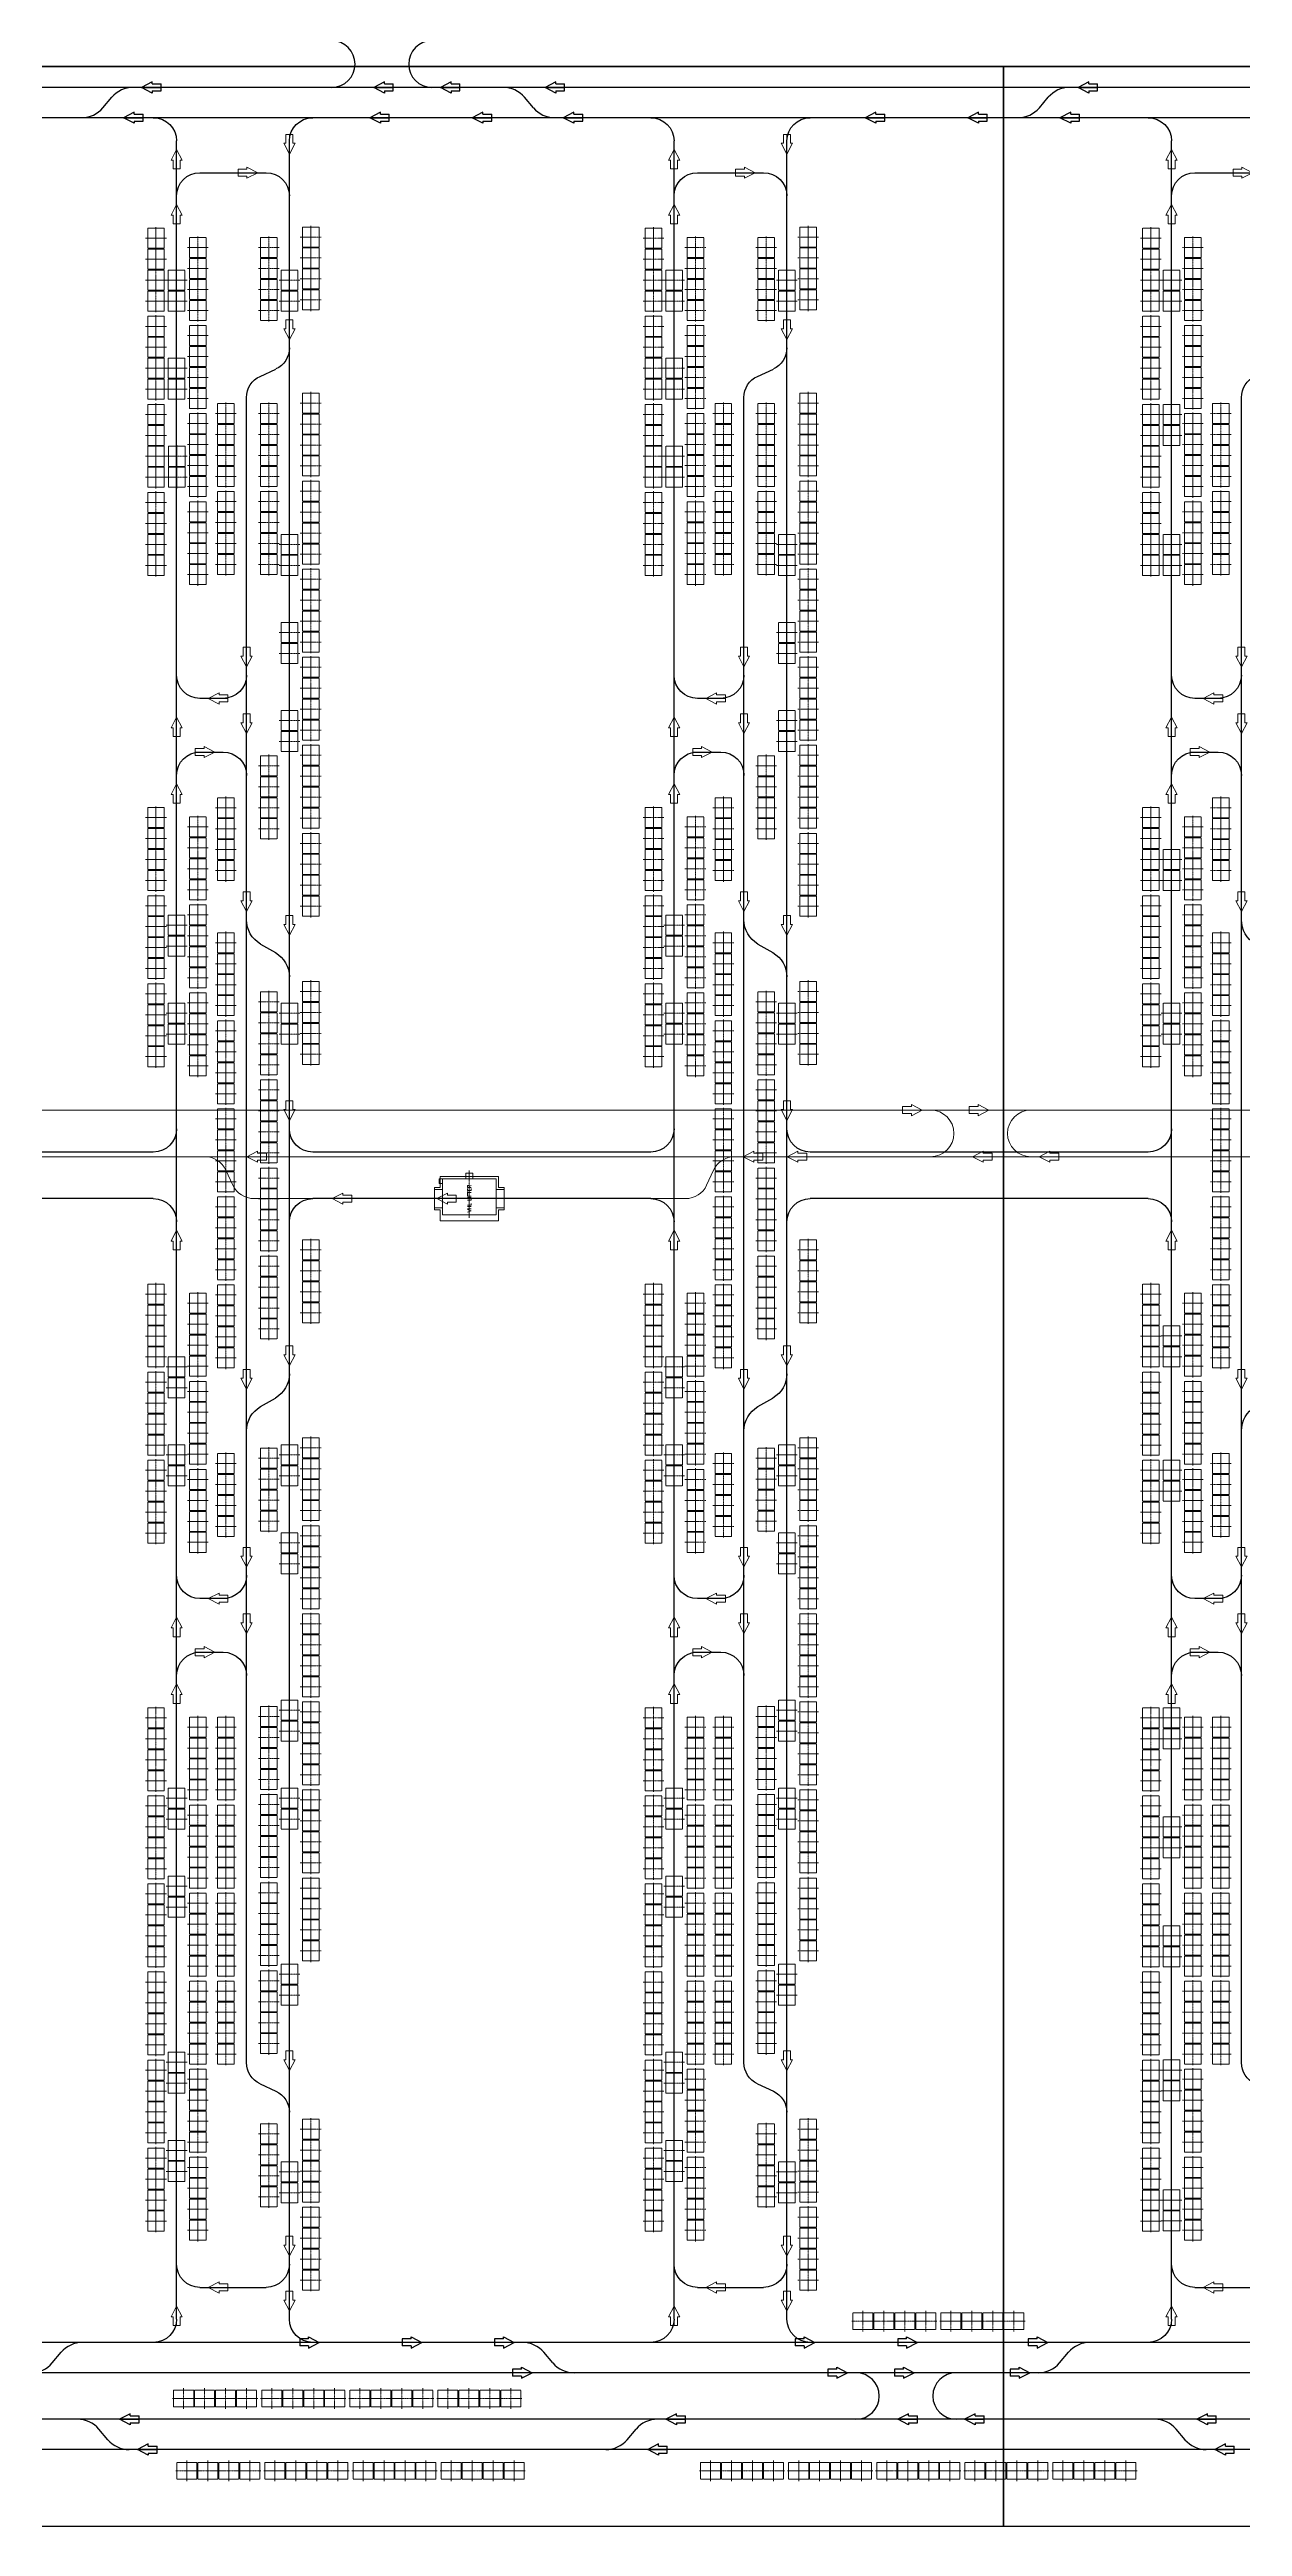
# Model space of a CAD drawing. Header units: millimetres. Extents: x -128 to 670218, y 27186 to 149492.
# Drawn here: x 168370 to 193963, y 27186 to 80349 of the extents above; entities that cross this region are included whole.
import ezdxf
from ezdxf.enums import TextEntityAlignment as Align

# ---------------------------------------------------------------- set-up
doc = ezdxf.new("R2010")
doc.units = ezdxf.units.MM
for name, pattern in [('ACAD_ISO08W100', [36, 24, -3, 6, -3]), ('AM_ISO08W050', [18, 12, -1.5, 3, -1.5]), ('XAT-M16_6F_EQ Layout_20211120$0$ACAD_ISO08W100', [36, 24, -3, 6, -3])]:
    doc.linetypes.add(name, pattern=pattern)
for name, color, linetype, lineweight in [('_CLINE', 4, 'XAT-M16_6F_EQ Layout_20211120$0$ACAD_ISO08W100', 9), ('CL', 4, 'Continuous', 9), ('CLINE', 4, 'ACAD_ISO08W100', 9), ('DIRECT', 40, 'Continuous', 9), ('LINE_EQ', 4, 'AM_ISO08W050', 20), ('LINE_STB', 151, 'Continuous', 30), ('Rail Block(Upper)', 191, 'Continuous', 18), ('Rail_H6022(Upper)', 6, 'Continuous', 18), ('TXT', 3, 'Continuous', 9), ('ZONE', 8, 'Continuous', 9)]:
    doc.layers.add(name, color=color, linetype=linetype, lineweight=lineweight)
doc.layers.add('Rail_H4822(Lower)', color=7, linetype='Continuous')
doc.styles.add('CF-FNT', font='romans.shx', dxfattribs={"width": 0.85, "bigfont": 'bigfont.shx'})

# ---------------------------------------------------------------- blocks, each defined once
blk = doc.blocks.new('*U3')
at = {"color": 0, "linetype": 'ByBlock'}
for p, q in [((-120, -230), (0, 0)), ((0, 0), (0, -420)), ((120, -230), (0, 0)), ((-75, -230), (-120, -230)), ((-75, -230), (-75, -420)), ((75, -420), (-75, -420)), ((75, -230), (75, -420)), ((75, -230), (120, -230))]:
    blk.add_line(p, q, dxfattribs=at)
blk = doc.blocks.new('A$Ca08771bd')
at = {"layer": 'Rail_H4822(Lower)'}
for p, q in [((500, 47250), (500, 500)), ((2920, 47250), (2920, 500)), ((1000, 46570), (2420, 46570)), ((2290, 42199), (2630, 42357)), ((2000, 41745), (2000, 6005)), ((1000, 32935), (1500, 32935)), ((1500, 31785), (1000, 31785)), ((2300, 27664), (2620, 27480)), ((2300, 17736), (2620, 17920)), ((1000, 13615), (1500, 13615)), ((1500, 12465), (1000, 12465)), ((2290, 5552), (2630, 5394)), ((1000, 1180), (2420, 1180))]:
    blk.add_line(p, q, dxfattribs=at)
for centre, radius, start, end in [((0, 47250), 500, 0, 90), ((3420, 47250), 500, 90, 180), ((1000, 46070), 500, 90, 180), ((2420, 46070), 500, 0, 90), ((2420, 42811), 500, 294.8882, 0), ((2500, 41745), 500, 114.8882, 180), ((1000, 33435), 500, 180, 270), ((1500, 33435), 500, 270, 0), ((1000, 31285), 500, 90, 180), ((1500, 31285), 500, 0, 90), ((2600, 28184), 600, 180, 240), ((2320, 26960), 600, 0, 60), ((0, 23700), 500, 270, 0), ((3420, 23700), 500, 180, 270), ((0, 21700), 500, 0, 90), ((3420, 21700), 500, 90, 180), ((2320, 18440), 600, 300, 0), ((2600, 17216), 600, 120, 180), ((1000, 14115), 500, 180, 270), ((1500, 14115), 500, 270, 0), ((1000, 11965), 500, 90, 180), ((1500, 11965), 500, 0, 90), ((2500, 6005), 500, 180, 245.1118), ((2420, 4940), 500, 0, 65.1118), ((1000, 1680), 500, 180, 270), ((2420, 1680), 500, 270, 0), ((0, 500), 500, 270, 0), ((3420, 500), 500, 180, 270)]:
    blk.add_arc(centre, radius, start, end, dxfattribs=at)
at = {"layer": 'DIRECT'}
for p, rotation in [((500, 46970), 180), ((1180, 46570), 90), ((500, 33615), 180), ((1320, 32935), 270), ((500, 32185), 180), ((1180, 31785), 90), ((500, 23880), 180), ((500, 14295), 180), ((1320, 13615), 270), ((500, 12865), 180), ((1180, 12465), 90), ((500, 1860), 180), ((500, 680), 180), ((2240, 1180), 270)]:
    blk.add_blockref('*U3', p, dxfattribs=dict(at, rotation=rotation))
for p in [(2920, 47070), (2920, 45890), (2920, 41911), (2000, 32535), (2000, 31105), (2920, 21520), (2000, 13215), (2000, 11785), (2920, 780)]:
    blk.add_blockref('*U3', p, dxfattribs=at)
at = {"layer": 'DIRECT', "lineweight": -2}
for p in [(2000, 27287), (2920, 26780), (2000, 17036), (2920, 17543), (2920, 4760)]:
    blk.add_blockref('*U3', p, dxfattribs=at)
blk = doc.blocks.new('*U549')
at = {"color": 0, "linetype": 'ByBlock'}
for p, q in [((-120, -230), (0, 0)), ((0, 0), (0, -420)), ((120, -230), (0, 0)), ((-75, -230), (-120, -230)), ((-75, -230), (-75, -420)), ((75, -420), (-75, -420)), ((75, -230), (75, -420)), ((75, -230), (120, -230))]:
    blk.add_line(p, q, dxfattribs=at)
blk = doc.blocks.new('*U535')
at = {"color": 0, "linetype": 'ByBlock'}
for p, q in [((-120, -230), (0, 0)), ((0, 0), (0, -420)), ((120, -230), (0, 0)), ((-75, -230), (-120, -230)), ((-75, -230), (-75, -420)), ((75, -420), (-75, -420)), ((75, -230), (75, -420)), ((75, -230), (120, -230))]:
    blk.add_line(p, q, dxfattribs=at)
blk = doc.blocks.new('*U536')
at = {"color": 0, "linetype": 'ByBlock'}
for p, q in [((-120, -230), (0, 0)), ((0, 0), (0, -420)), ((120, -230), (0, 0)), ((-75, -230), (-120, -230)), ((-75, -230), (-75, -420)), ((75, -420), (-75, -420)), ((75, -230), (75, -420)), ((75, -230), (120, -230))]:
    blk.add_line(p, q, dxfattribs=at)
blk = doc.blocks.new('*U418')
at = {"color": 0, "linetype": 'ByBlock'}
for p, q in [((-120, -230), (0, 0)), ((0, 0), (0, -420)), ((120, -230), (0, 0)), ((-75, -230), (-120, -230)), ((-75, -230), (-75, -420)), ((75, -420), (-75, -420)), ((75, -230), (75, -420)), ((75, -230), (120, -230))]:
    blk.add_line(p, q, dxfattribs=at)
blk = doc.blocks.new('*U489')
at = {"color": 0, "linetype": 'ByBlock'}
for p, q in [((-120, -230), (0, 0)), ((0, 0), (0, -420)), ((120, -230), (0, 0)), ((-75, -230), (-120, -230)), ((-75, -230), (-75, -420)), ((75, -420), (-75, -420)), ((75, -230), (75, -420)), ((75, -230), (120, -230))]:
    blk.add_line(p, q, dxfattribs=at)
blk = doc.blocks.new('*U490')
at = {"color": 0, "linetype": 'ByBlock'}
for p, q in [((-120, -230), (0, 0)), ((0, 0), (0, -420)), ((120, -230), (0, 0)), ((-75, -230), (-120, -230)), ((-75, -230), (-75, -420)), ((75, -420), (-75, -420)), ((75, -230), (75, -420)), ((75, -230), (120, -230))]:
    blk.add_line(p, q, dxfattribs=at)
blk = doc.blocks.new('*U435')
at = {"color": 0, "linetype": 'ByBlock'}
for p, q in [((-120, -230), (0, 0)), ((0, 0), (0, -420)), ((120, -230), (0, 0)), ((-75, -230), (-120, -230)), ((-75, -230), (-75, -420)), ((75, -420), (-75, -420)), ((75, -230), (75, -420)), ((75, -230), (120, -230))]:
    blk.add_line(p, q, dxfattribs=at)
blk = doc.blocks.new('*U436')
at = {"color": 0, "linetype": 'ByBlock'}
for p, q in [((-120, -230), (0, 0)), ((0, 0), (0, -420)), ((120, -230), (0, 0)), ((-75, -230), (-120, -230)), ((-75, -230), (-75, -420)), ((75, -420), (-75, -420)), ((75, -230), (75, -420)), ((75, -230), (120, -230))]:
    blk.add_line(p, q, dxfattribs=at)
blk = doc.blocks.new('*U437')
at = {"color": 0, "linetype": 'ByBlock'}
for p, q in [((-120, -230), (0, 0)), ((0, 0), (0, -420)), ((120, -230), (0, 0)), ((-75, -230), (-120, -230)), ((-75, -230), (-75, -420)), ((75, -420), (-75, -420)), ((75, -230), (75, -420)), ((75, -230), (120, -230))]:
    blk.add_line(p, q, dxfattribs=at)
blk = doc.blocks.new('*U438')
at = {"color": 0, "linetype": 'ByBlock'}
for p, q in [((-120, -230), (0, 0)), ((0, 0), (0, -420)), ((120, -230), (0, 0)), ((-75, -230), (-120, -230)), ((-75, -230), (-75, -420)), ((75, -420), (-75, -420)), ((75, -230), (75, -420)), ((75, -230), (120, -230))]:
    blk.add_line(p, q, dxfattribs=at)
blk = doc.blocks.new('*U633')
at = {"color": 0, "linetype": 'ByBlock'}
for p, q in [((-120, -230), (0, 0)), ((0, 0), (0, -420)), ((120, -230), (0, 0)), ((-75, -230), (-120, -230)), ((-75, -230), (-75, -420)), ((75, -420), (-75, -420)), ((75, -230), (75, -420)), ((75, -230), (120, -230))]:
    blk.add_line(p, q, dxfattribs=at)
blk = doc.blocks.new('*U634')
at = {"color": 0, "linetype": 'ByBlock'}
for p, q in [((-120, -230), (0, 0)), ((0, 0), (0, -420)), ((120, -230), (0, 0)), ((-75, -230), (-120, -230)), ((-75, -230), (-75, -420)), ((75, -420), (-75, -420)), ((75, -230), (75, -420)), ((75, -230), (120, -230))]:
    blk.add_line(p, q, dxfattribs=at)
blk = doc.blocks.new('*U635')
at = {"color": 0, "linetype": 'ByBlock'}
for p, q in [((-120, -230), (0, 0)), ((0, 0), (0, -420)), ((120, -230), (0, 0)), ((-75, -230), (-120, -230)), ((-75, -230), (-75, -420)), ((75, -420), (-75, -420)), ((75, -230), (75, -420)), ((75, -230), (120, -230))]:
    blk.add_line(p, q, dxfattribs=at)
blk = doc.blocks.new('*U636')
at = {"color": 0, "linetype": 'ByBlock'}
for p, q in [((-120, -230), (0, 0)), ((0, 0), (0, -420)), ((120, -230), (0, 0)), ((-75, -230), (-120, -230)), ((-75, -230), (-75, -420)), ((75, -420), (-75, -420)), ((75, -230), (75, -420)), ((75, -230), (120, -230))]:
    blk.add_line(p, q, dxfattribs=at)
blk = doc.blocks.new('*U327')
at = {"color": 0, "linetype": 'ByBlock'}
for p, q in [((-120, -230), (0, 0)), ((0, 0), (0, -420)), ((120, -230), (0, 0)), ((-75, -230), (-120, -230)), ((-75, -230), (-75, -420)), ((75, -420), (-75, -420)), ((75, -230), (75, -420)), ((75, -230), (120, -230))]:
    blk.add_line(p, q, dxfattribs=at)
blk = doc.blocks.new('*U328')
at = {"color": 0, "linetype": 'ByBlock'}
for p, q in [((-120, -230), (0, 0)), ((0, 0), (0, -420)), ((120, -230), (0, 0)), ((-75, -230), (-120, -230)), ((-75, -230), (-75, -420)), ((75, -420), (-75, -420)), ((75, -230), (75, -420)), ((75, -230), (120, -230))]:
    blk.add_line(p, q, dxfattribs=at)
blk = doc.blocks.new('*U331')
at = {"color": 0, "linetype": 'ByBlock'}
for p, q in [((-120, -230), (0, 0)), ((0, 0), (0, -420)), ((120, -230), (0, 0)), ((-75, -230), (-120, -230)), ((-75, -230), (-75, -420)), ((75, -420), (-75, -420)), ((75, -230), (75, -420)), ((75, -230), (120, -230))]:
    blk.add_line(p, q, dxfattribs=at)
blk = doc.blocks.new('*U332')
at = {"color": 0, "linetype": 'ByBlock'}
for p, q in [((-120, -230), (0, 0)), ((0, 0), (0, -420)), ((120, -230), (0, 0)), ((-75, -230), (-120, -230)), ((-75, -230), (-75, -420)), ((75, -420), (-75, -420)), ((75, -230), (75, -420)), ((75, -230), (120, -230))]:
    blk.add_line(p, q, dxfattribs=at)
blk = doc.blocks.new('*U335')
at = {"color": 0, "linetype": 'ByBlock'}
for p, q in [((-120, -230), (0, 0)), ((0, 0), (0, -420)), ((120, -230), (0, 0)), ((-75, -230), (-120, -230)), ((-75, -230), (-75, -420)), ((75, -420), (-75, -420)), ((75, -230), (75, -420)), ((75, -230), (120, -230))]:
    blk.add_line(p, q, dxfattribs=at)
blk = doc.blocks.new('*U336')
at = {"color": 0, "linetype": 'ByBlock'}
for p, q in [((-120, -230), (0, 0)), ((0, 0), (0, -420)), ((120, -230), (0, 0)), ((-75, -230), (-120, -230)), ((-75, -230), (-75, -420)), ((75, -420), (-75, -420)), ((75, -230), (75, -420)), ((75, -230), (120, -230))]:
    blk.add_line(p, q, dxfattribs=at)
blk = doc.blocks.new('*U254')
at = {"color": 0, "linetype": 'ByBlock'}
for p, q in [((-120, -230), (0, 0)), ((0, 0), (0, -420)), ((120, -230), (0, 0)), ((-75, -230), (-120, -230)), ((-75, -230), (-75, -420)), ((75, -420), (-75, -420)), ((75, -230), (75, -420)), ((75, -230), (120, -230))]:
    blk.add_line(p, q, dxfattribs=at)
blk = doc.blocks.new('*U255')
at = {"color": 0, "linetype": 'ByBlock'}
for p, q in [((-120, -230), (0, 0)), ((0, 0), (0, -420)), ((120, -230), (0, 0)), ((-75, -230), (-120, -230)), ((-75, -230), (-75, -420)), ((75, -420), (-75, -420)), ((75, -230), (75, -420)), ((75, -230), (120, -230))]:
    blk.add_line(p, q, dxfattribs=at)
blk = doc.blocks.new('*U256')
at = {"color": 0, "linetype": 'ByBlock'}
for p, q in [((-120, -230), (0, 0)), ((0, 0), (0, -420)), ((120, -230), (0, 0)), ((-75, -230), (-120, -230)), ((-75, -230), (-75, -420)), ((75, -420), (-75, -420)), ((75, -230), (75, -420)), ((75, -230), (120, -230))]:
    blk.add_line(p, q, dxfattribs=at)
blk = doc.blocks.new('*U257')
at = {"color": 0, "linetype": 'ByBlock'}
for p, q in [((-120, -230), (0, 0)), ((0, 0), (0, -420)), ((120, -230), (0, 0)), ((-75, -230), (-120, -230)), ((-75, -230), (-75, -420)), ((75, -420), (-75, -420)), ((75, -230), (75, -420)), ((75, -230), (120, -230))]:
    blk.add_line(p, q, dxfattribs=at)
blk = doc.blocks.new('*U258')
at = {"color": 0, "linetype": 'ByBlock'}
for p, q in [((-120, -230), (0, 0)), ((0, 0), (0, -420)), ((120, -230), (0, 0)), ((-75, -230), (-120, -230)), ((-75, -230), (-75, -420)), ((75, -420), (-75, -420)), ((75, -230), (75, -420)), ((75, -230), (120, -230))]:
    blk.add_line(p, q, dxfattribs=at)
blk = doc.blocks.new('*U259')
at = {"color": 0, "linetype": 'ByBlock'}
for p, q in [((-120, -230), (0, 0)), ((0, 0), (0, -420)), ((120, -230), (0, 0)), ((-75, -230), (-120, -230)), ((-75, -230), (-75, -420)), ((75, -420), (-75, -420)), ((75, -230), (75, -420)), ((75, -230), (120, -230))]:
    blk.add_line(p, q, dxfattribs=at)
blk = doc.blocks.new('*U260')
at = {"color": 0, "linetype": 'ByBlock'}
for p, q in [((-120, -230), (0, 0)), ((0, 0), (0, -420)), ((120, -230), (0, 0)), ((-75, -230), (-120, -230)), ((-75, -230), (-75, -420)), ((75, -420), (-75, -420)), ((75, -230), (75, -420)), ((75, -230), (120, -230))]:
    blk.add_line(p, q, dxfattribs=at)
blk = doc.blocks.new('*U261')
at = {"color": 0, "linetype": 'ByBlock'}
for p, q in [((-120, -230), (0, 0)), ((0, 0), (0, -420)), ((120, -230), (0, 0)), ((-75, -230), (-120, -230)), ((-75, -230), (-75, -420)), ((75, -420), (-75, -420)), ((75, -230), (75, -420)), ((75, -230), (120, -230))]:
    blk.add_line(p, q, dxfattribs=at)
blk = doc.blocks.new('*U264')
at = {"color": 0, "linetype": 'ByBlock'}
for p, q in [((-120, -230), (0, 0)), ((0, 0), (0, -420)), ((120, -230), (0, 0)), ((-75, -230), (-120, -230)), ((-75, -230), (-75, -420)), ((75, -420), (-75, -420)), ((75, -230), (75, -420)), ((75, -230), (120, -230))]:
    blk.add_line(p, q, dxfattribs=at)
blk = doc.blocks.new('*U265')
at = {"color": 0, "linetype": 'ByBlock'}
for p, q in [((-120, -230), (0, 0)), ((0, 0), (0, -420)), ((120, -230), (0, 0)), ((-75, -230), (-120, -230)), ((-75, -230), (-75, -420)), ((75, -420), (-75, -420)), ((75, -230), (75, -420)), ((75, -230), (120, -230))]:
    blk.add_line(p, q, dxfattribs=at)
blk = doc.blocks.new('EG-TR_ARW_1-2')
at = {"color": 0, "linetype": 'ByBlock'}
for p, q in [((-120, -230), (0, 0)), ((0, 0), (0, -420)), ((120, -230), (0, 0)), ((-75, -230), (-120, -230)), ((-75, -230), (-75, -420)), ((75, -420), (-75, -420)), ((75, -230), (75, -420)), ((75, -230), (120, -230))]:
    blk.add_line(p, q, dxfattribs=at)
blk = doc.blocks.new('A$C90e8e326')
at = {"layer": 'Rail_H6022(Upper)'}
for p, q in [((6741, 28250), (324586, 28250)), ((5741, 27250), (261647, 27250)), ((171266, 26640), (171117, 26960)), ((181429, 26640), (181578, 26960)), ((171719, 26350), (180976, 26350))]:
    blk.add_line(p, q, dxfattribs=at)
for centre, start, end in [((186235, 27750), 270, 90), ((188385, 27750), 90, 270), ((170663, 26750), 24.8882, 90), ((182032, 26750), 90, 155.1118), ((171719, 26850), 204.8882, 270), ((180976, 26850), 270, 335.1118)]:
    blk.add_arc(centre, 500, start, end, dxfattribs=at)
for p, xscale, rotation in [((186055, 28250), -1, 270), ((187485, 28250), -1, 270), ((171563, 27250), -1.000000000000001, 90), ((183156, 27250), -1.000000000000001, 90), ((187135, 27250), -1.000000000000001, 90), ((188565, 27250), -1.000000000000001, 90)]:
    blk.add_blockref('EG-TR_ARW_1-2', p, dxfattribs=dict(at, xscale=xscale, rotation=rotation))
at = {"layer": 'Rail_H6022(Upper)', "lineweight": -2, "xscale": -1.000000000000001, "rotation": 90}
for p in [(182212, 27250), (173397, 26350)]:
    blk.add_blockref('EG-TR_ARW_1-2', p, dxfattribs=at)
blk = doc.blocks.new('*U825')
at = {"color": 0, "linetype": 'ByBlock', "lineweight": -2}
for points in [[(-350, -575), (-350, 575), (425, 575), (425, -575)], [(196, 575), (196, 750), (-196, 750), (-196, 575)], [(545, -72), (545, 72), (425, 72), (425, -72)], [(196, -750), (196, -575), (-196, -575), (-196, -750)]]:
    blk.add_lwpolyline(points, close=True, dxfattribs=at)
at = {"color": 0}
blk.add_lwpolyline([(325, 650), (325, 575), (425, 575), (425, 650)], close=True, dxfattribs=at)
at = {"layer": 'CL'}
blk.add_line((0, 750), (0, -750), dxfattribs=at)
at = {"layer": 'CLINE'}
blk.add_line((-411, 0), (604, 0), dxfattribs=at)
at = {"layer": 'ZONE'}
for p, q in [((-240, 625), (-475, 625)), ((-475, 625), (-475, -625)), ((-240, 625), (-240, 750)), ((-240, 750), (240, 750)), ((240, 750), (240, 625)), ((240, 625), (475, 625)), ((475, 625), (475, -625)), ((-475, -625), (-240, -625)), ((-240, -625), (-240, -750)), ((-240, -750), (240, -750)), ((240, -750), (240, -625)), ((475, -625), (240, -625))]:
    blk.add_line(p, q, dxfattribs=at)
at = {"layer": 'DIRECT', "lineweight": -2}
blk.add_blockref('EG-TR_ARW_1-2', (0, 700), dxfattribs=at)
at = {"layer": 'TXT', "style": 'CF-FNT', "flags": 8}
blk.add_attdef('UNITID', text='', height=80, dxfattribs=at).set_placement((0, 0), align=Align.MIDDLE_CENTER)
blk = doc.blocks.new('XAT-M16_6F_EQ Layout_20211120$0$EG-12_FOUP_(01)-pv')
at = {"layer": '_CLINE'}
for p, q in [((0, 211), (0, -235)), ((-239, -12), (239, -12))]:
    blk.add_line(p, q, dxfattribs=at)
at = {"layer": 'LINE_EQ'}
blk.add_lwpolyline([(-215, 166), (-215, -190), (215, -190), (215, 166)], close=True, dxfattribs=at)
blk = doc.blocks.new('A$Cb83e1a90')
at = {"rotation": 89.99999999999999}
for p in [(-955, -909), (-955, -1359), (-955, -1809), (-955, -2259)]:
    blk.add_blockref('XAT-M16_6F_EQ Layout_20211120$0$EG-12_FOUP_(01)-pv', p, dxfattribs=at)
blk = doc.blocks.new('A$Ca79c4620')
at = {"rotation": 89.99999999999999}
for p in [(945, -882), (945, -1332), (945, -1782), (945, -2232)]:
    blk.add_blockref('XAT-M16_6F_EQ Layout_20211120$0$EG-12_FOUP_(01)-pv', p, dxfattribs=at)

msp = doc.modelspace()

# ---------------------------------------------------------------- linework, layer by layer
for points in [[(134983, 132785), (262984, 132785), (262984, 79986), (134983, 79986)], [(167321, 79986), (188839, 79986), (188839, 27186), (167321, 27186)], [(188839, 79986), (252566, 79986), (252566, 27186), (188839, 27186)]]:
    msp.add_lwpolyline(points, close=True)
at = {"layer": 'Rail_H4822(Lower)'}
for p, q in [((326175, 79536), (76271, 79536)), ((169516, 79098), (169708, 79325)), ((178751, 79098), (178559, 79325)), ((189606, 79098), (189798, 79325)), ((337538, 78886), (75798, 78886)), ((170596, 56686), (163093, 56686)), ((181269, 56686), (174016, 56686)), ((191942, 56686), (184689, 56686)), ((170596, 55686), (163093, 55686)), ((181269, 55686), (174016, 55686)), ((191942, 55686), (184689, 55686)), ((337538, 31136), (136528, 31136)), ((168429, 30698), (168621, 30925)), ((179167, 30698), (178975, 30925)), ((190039, 30698), (190231, 30925)), ((332538, 30486), (135861, 30486)), ((329726, 29486), (135861, 29486)), ((169621, 29048), (169429, 29275)), ((180762, 29048), (180954, 29275)), ((192731, 29048), (192539, 29275)), ((333538, 28836), (140228, 28836))]:
    msp.add_line(p, q, dxfattribs=at)
for centre, radius, start, end in [((174425, 80036), 500, 270, 90), ((176575, 80036), 500, 90, 270), ((170165, 78937), 600, 90, 139.6984), ((178101, 78937), 600, 40.3016, 90), ((190255, 78937), 600, 90, 139.6984), ((169058, 79487), 600, 270, 319.6984), ((179208, 79487), 600, 220.3016, 270), ((189148, 79487), 600, 270, 319.6984), ((169078, 30536), 600, 90, 139.6984), ((178517, 30536), 600, 40.3016, 90), ((190688, 30536), 600, 90, 139.6984), ((167971, 31086), 600, 270, 319.6984), ((179624, 31086), 600, 220.3016, 270), ((185671, 29986), 500, 270, 90), ((187821, 29986), 500, 90, 270), ((189581, 31086), 600, 270, 319.6984), ((168971, 28887), 600, 40.3016, 90), ((181411, 28887), 600, 90, 139.6984), ((192081, 28887), 600, 40.3016, 90), ((170078, 29437), 600, 220.3016, 270), ((180304, 29437), 600, 270, 319.6984), ((193188, 29437), 600, 220.3016, 270)]:
    msp.add_arc(centre, radius, start, end, dxfattribs=at)

# ---------------------------------------------------------------- block references
at = {"layer": 'LINE_EQ', "rotation": 89.99999999999999}
for p in [(171084, 75398), (173504, 75398), (181757, 75398), (184177, 75398), (192430, 75398), (171084, 74948), (173504, 74948), (181757, 74948), (184177, 74948), (192430, 74948), (171084, 73508), (181757, 73508), (171084, 73058), (181757, 73058), (192430, 72518), (192430, 72068), (171087, 71618), (181760, 71618), (171087, 71168), (181760, 71168), (173504, 69728), (184177, 69728), (192430, 69728), (173504, 69278), (184177, 69278), (192430, 69278), (173504, 67838), (184177, 67838), (173504, 67388), (184177, 67388), (173504, 65948), (184177, 65948), (173504, 65498), (184177, 65498), (192430, 62963), (192430, 62513), (171084, 61554), (181757, 61554), (171084, 61104), (181757, 61104), (171084, 59664), (173504, 59664), (181757, 59664), (184177, 59664), (192430, 59664), (171084, 59214), (173504, 59214), (181757, 59214), (184177, 59214), (192430, 59214), (192430, 52738), (171084, 52077), (181757, 52077), (192430, 52288), (171084, 51627), (181757, 51627), (171084, 50187), (171084, 49737), (173504, 50187), (173504, 49737), (181757, 50187), (181757, 49737), (184177, 50187), (184177, 49737), (192430, 49858), (192430, 49408), (173504, 48297), (184177, 48297), (173504, 47847), (184177, 47847), (173504, 44708), (184177, 44708), (192430, 44543), (173504, 44258), (184177, 44258), (192430, 44093), (171084, 42818), (171084, 42368), (173504, 42818), (173504, 42368), (181757, 42818), (181757, 42368), (184177, 42818), (184177, 42368), (192430, 42203), (192430, 41753), (171084, 40928), (181757, 40928), (171084, 40478), (181757, 40478), (192430, 39863), (192430, 39413), (173504, 39038), (173504, 38588), (184177, 39038), (184177, 38588), (171084, 37148), (181757, 37148), (192430, 36983), (171084, 36698), (181757, 36698), (192430, 36533), (171084, 35258), (181757, 35258), (171084, 34808), (173504, 34796), (173504, 34346), (181757, 34808), (184177, 34796), (184177, 34346), (192430, 34193), (192430, 33743)]:
    msp.add_blockref('XAT-M16_6F_EQ Layout_20211120$0$EG-12_FOUP_(01)-pv', p, dxfattribs=at)
at = {"layer": 'LINE_STB'}
for name, p in [('A$Ca79c4620', (173016, 77207)), ('A$Ca79c4620', (183689, 77207)), ('A$Cb83e1a90', (171596, 77207)), ('A$Cb83e1a90', (174016, 77008)), ('A$Cb83e1a90', (182269, 77207)), ('A$Cb83e1a90', (184689, 77008)), ('A$Cb83e1a90', (192942, 77207)), ('A$Cb83e1a90', (171596, 75317)), ('A$Cb83e1a90', (182269, 75317)), ('A$Cb83e1a90', (192942, 75317)), ('A$Cb83e1a90', (174916, 73670)), ('A$Cb83e1a90', (185589, 73670)), ('A$Cb83e1a90', (171596, 73427)), ('A$Cb83e1a90', (173096, 73445)), ('A$Cb83e1a90', (174016, 73445)), ('A$Cb83e1a90', (182269, 73427)), ('A$Cb83e1a90', (183769, 73445)), ('A$Cb83e1a90', (184689, 73445)), ('A$Cb83e1a90', (192942, 73427)), ('A$Cb83e1a90', (194442, 73445)), ('A$Cb83e1a90', (171596, 71537)), ('A$Cb83e1a90', (173096, 71555)), ('A$Cb83e1a90', (173096, 71555)), ('A$Cb83e1a90', (174016, 71555)), ('A$Cb83e1a90', (174916, 71780)), ('A$Cb83e1a90', (182269, 71537)), ('A$Cb83e1a90', (183769, 71555)), ('A$Cb83e1a90', (183769, 71555)), ('A$Cb83e1a90', (184689, 71555)), ('A$Cb83e1a90', (185589, 71780)), ('A$Cb83e1a90', (192942, 71537)), ('A$Cb83e1a90', (194442, 71555)), ('A$Cb83e1a90', (194442, 71555)), ('A$Cb83e1a90', (174916, 69890)), ('A$Cb83e1a90', (185589, 69890)), ('A$Cb83e1a90', (174916, 68000)), ('A$Cb83e1a90', (185589, 68000)), ('A$Cb83e1a90', (174916, 66110)), ('A$Cb83e1a90', (185589, 66110)), ('A$Cb83e1a90', (174016, 65885)), ('A$Cb83e1a90', (184689, 65885)), ('A$Cb83e1a90', (171596, 64772)), ('A$Cb83e1a90', (173096, 64985)), ('A$Cb83e1a90', (182269, 64772)), ('A$Cb83e1a90', (183769, 64985)), ('A$Cb83e1a90', (192942, 64772)), ('A$Cb83e1a90', (194442, 64985)), ('A$Cb83e1a90', (174916, 64220)), ('A$Cb83e1a90', (185589, 64220)), ('A$Cb83e1a90', (171596, 62882)), ('A$Cb83e1a90', (182269, 62882)), ('A$Cb83e1a90', (192942, 62882)), ('A$Cb83e1a90', (173096, 62087)), ('A$Cb83e1a90', (183769, 62087)), ('A$Cb83e1a90', (194442, 62087)), ('A$Cb83e1a90', (171596, 60992)), ('A$Cb83e1a90', (174016, 60817)), ('A$Cb83e1a90', (174916, 61042)), ('A$Cb83e1a90', (182269, 60992)), ('A$Cb83e1a90', (184689, 60817)), ('A$Cb83e1a90', (185589, 61042)), ('A$Cb83e1a90', (192942, 60992)), ('A$Cb83e1a90', (173096, 60197)), ('A$Cb83e1a90', (183769, 60197)), ('A$Cb83e1a90', (194442, 60197)), ('A$Cb83e1a90', (174016, 58927)), ('A$Cb83e1a90', (184689, 58927)), ('A$Cb83e1a90', (173096, 58307)), ('A$Cb83e1a90', (183769, 58307)), ('A$Cb83e1a90', (194442, 58307)), ('A$Cb83e1a90', (174016, 57037)), ('A$Cb83e1a90', (184689, 57037)), ('A$Cb83e1a90', (173096, 56417)), ('A$Cb83e1a90', (183769, 56417)), ('A$Cb83e1a90', (194442, 56417)), ('A$Cb83e1a90', (174916, 55496)), ('A$Cb83e1a90', (185589, 55496)), ('A$Cb83e1a90', (174016, 55147)), ('A$Cb83e1a90', (184689, 55147)), ('A$Cb83e1a90', (171596, 54546)), ('A$Cb83e1a90', (173096, 54527)), ('A$Cb83e1a90', (182269, 54546)), ('A$Cb83e1a90', (183769, 54527)), ('A$Cb83e1a90', (192942, 54546)), ('A$Cb83e1a90', (194442, 54527)), ('A$Cb83e1a90', (171596, 52656)), ('A$Cb83e1a90', (182269, 52656)), ('A$Cb83e1a90', (192942, 52656)), ('A$Cb83e1a90', (174916, 51248)), ('A$Cb83e1a90', (185589, 51248)), ('A$Cb83e1a90', (171596, 50766)), ('A$Cb83e1a90', (173096, 50908)), ('A$Cb83e1a90', (174016, 51023)), ('A$Cb83e1a90', (182269, 50766)), ('A$Cb83e1a90', (183769, 50908)), ('A$Cb83e1a90', (184689, 51023)), ('A$Cb83e1a90', (192942, 50766)), ('A$Cb83e1a90', (194442, 50908)), ('A$Cb83e1a90', (174916, 49358)), ('A$Cb83e1a90', (185589, 49358)), ('A$Cb83e1a90', (174916, 47468)), ('A$Cb83e1a90', (185589, 47468)), ('A$Cb83e1a90', (171596, 45451)), ('A$Ca79c4620', (172116, 45451)), ('A$Cb83e1a90', (174916, 45578)), ('A$Cb83e1a90', (182269, 45451)), ('A$Ca79c4620', (182789, 45451)), ('A$Cb83e1a90', (185589, 45578)), ('A$Cb83e1a90', (192942, 45451)), ('A$Cb83e1a90', (173096, 45253)), ('A$Cb83e1a90', (183769, 45253)), ('A$Cb83e1a90', (194442, 45253)), ('A$Cb83e1a90', (171596, 43561)), ('A$Cb83e1a90', (173096, 43363)), ('A$Ca79c4620', (172116, 43561)), ('A$Cb83e1a90', (174916, 43688)), ('A$Cb83e1a90', (182269, 43561)), ('A$Cb83e1a90', (183769, 43363)), ('A$Ca79c4620', (182789, 43561)), ('A$Cb83e1a90', (185589, 43688)), ('A$Cb83e1a90', (192942, 43561)), ('A$Cb83e1a90', (194442, 43363)), ('A$Cb83e1a90', (171596, 41671)), ('A$Ca79c4620', (172116, 41671)), ('A$Cb83e1a90', (174916, 41798)), ('A$Cb83e1a90', (182269, 41671)), ('A$Ca79c4620', (182789, 41671)), ('A$Cb83e1a90', (185589, 41798)), ('A$Cb83e1a90', (192942, 41671)), ('A$Cb83e1a90', (173096, 41473)), ('A$Cb83e1a90', (183769, 41473)), ('A$Cb83e1a90', (194442, 41473)), ('A$Cb83e1a90', (171596, 39781)), ('A$Cb83e1a90', (173096, 39583)), ('A$Ca79c4620', (172116, 39781)), ('A$Cb83e1a90', (182269, 39781)), ('A$Cb83e1a90', (183769, 39583)), ('A$Ca79c4620', (182789, 39781)), ('A$Cb83e1a90', (192942, 39781)), ('A$Cb83e1a90', (194442, 39583)), ('A$Cb83e1a90', (171596, 37891)), ('A$Cb83e1a90', (182269, 37891)), ('A$Cb83e1a90', (192942, 37891)), ('A$Ca79c4620', (172116, 36495)), ('A$Cb83e1a90', (174916, 36621)), ('A$Ca79c4620', (182789, 36495)), ('A$Cb83e1a90', (185589, 36621)), ('A$Cb83e1a90', (171596, 36001)), ('A$Cb83e1a90', (182269, 36001)), ('A$Cb83e1a90', (192942, 36001)), ('A$Cb83e1a90', (174916, 34731)), ('A$Cb83e1a90', (185589, 34731))]:
    msp.add_blockref(name, p, dxfattribs=at)
for p, rotation in [((171541, 76099), 89.99999999999999), ((182214, 76099), 89.99999999999999), ((192887, 76099), 89.99999999999999), ((171541, 75649), 89.99999999999999), ((182214, 75649), 89.99999999999999), ((192887, 75649), 89.99999999999999), ((171541, 75199), 89.99999999999999), ((171541, 74749), 89.99999999999999), ((182214, 75199), 89.99999999999999), ((182214, 74749), 89.99999999999999), ((192887, 75199), 89.99999999999999), ((192887, 74749), 89.99999999999999), ((171541, 74209), 89.99999999999999), ((182214, 74209), 89.99999999999999), ((192887, 74209), 89.99999999999999), ((171541, 73759), 89.99999999999999), ((182214, 73759), 89.99999999999999), ((192887, 73759), 89.99999999999999), ((171541, 73309), 89.99999999999999), ((182214, 73309), 89.99999999999999), ((192887, 73309), 89.99999999999999), ((171541, 72859), 89.99999999999999), ((182214, 72859), 89.99999999999999), ((192887, 72859), 89.99999999999999), ((171541, 72319), 89.99999999999999), ((182214, 72319), 89.99999999999999), ((192887, 72319), 89.99999999999999), ((171541, 71869), 89.99999999999999), ((182214, 71869), 89.99999999999999), ((192887, 71869), 89.99999999999999), ((171541, 71419), 89.99999999999999), ((182214, 71419), 89.99999999999999), ((192887, 71419), 89.99999999999999), ((171541, 70969), 89.99999999999999), ((182214, 70969), 89.99999999999999), ((192887, 70969), 89.99999999999999), ((171541, 70429), 89.99999999999999), ((171541, 69979), 89.99999999999999), ((182214, 70429), 89.99999999999999), ((182214, 69979), 89.99999999999999), ((192887, 70429), 89.99999999999999), ((192887, 69979), 89.99999999999999), ((171541, 69529), 89.99999999999999), ((182214, 69529), 89.99999999999999), ((192887, 69529), 89.99999999999999), ((171541, 69079), 89.99999999999999), ((182214, 69079), 89.99999999999999), ((192887, 69079), 89.99999999999999), ((171541, 63665), 89.99999999999999), ((182214, 63665), 89.99999999999999), ((192887, 63665), 89.99999999999999), ((171541, 63215), 89.99999999999999), ((182214, 63215), 89.99999999999999), ((192887, 63215), 89.99999999999999), ((171541, 62765), 89.99999999999999), ((182214, 62765), 89.99999999999999), ((192887, 62765), 89.99999999999999), ((171541, 62315), 89.99999999999999), ((182214, 62315), 89.99999999999999), ((192887, 62315), 89.99999999999999), ((171541, 61775), 89.99999999999999), ((182214, 61775), 89.99999999999999), ((192887, 61775), 89.99999999999999), ((171541, 61325), 89.99999999999999), ((182214, 61325), 89.99999999999999), ((192887, 61325), 89.99999999999999), ((171541, 60875), 89.99999999999999), ((171541, 60425), 89.99999999999999), ((182214, 60875), 89.99999999999999), ((182214, 60425), 89.99999999999999), ((192887, 60875), 89.99999999999999), ((192887, 60425), 89.99999999999999), ((171541, 59885), 89.99999999999999), ((182214, 59885), 89.99999999999999), ((192887, 59885), 89.99999999999999), ((171541, 59435), 89.99999999999999), ((182214, 59435), 89.99999999999999), ((192887, 59435), 89.99999999999999), ((171541, 58985), 89.99999999999999), ((182214, 58985), 89.99999999999999), ((192887, 58985), 89.99999999999999), ((171541, 58535), 89.99999999999999), ((182214, 58535), 89.99999999999999), ((192887, 58535), 89.99999999999999), ((171541, 53439), 89.99999999999999), ((171541, 52989), 89.99999999999999), ((182214, 53439), 89.99999999999999), ((182214, 52989), 89.99999999999999), ((192887, 53439), 89.99999999999999), ((192887, 52989), 89.99999999999999), ((171541, 52539), 89.99999999999999), ((182214, 52539), 89.99999999999999), ((192887, 52539), 89.99999999999999), ((171541, 52089), 89.99999999999999), ((182214, 52089), 89.99999999999999), ((192887, 52089), 89.99999999999999), ((171541, 51549), 89.99999999999999), ((182214, 51549), 89.99999999999999), ((192887, 51549), 89.99999999999999), ((171541, 51099), 89.99999999999999), ((182214, 51099), 89.99999999999999), ((192887, 51099), 89.99999999999999), ((171541, 50649), 89.99999999999999), ((182214, 50649), 89.99999999999999), ((192887, 50649), 89.99999999999999), ((171541, 50199), 89.99999999999999), ((182214, 50199), 89.99999999999999), ((192887, 50199), 89.99999999999999), ((171541, 49659), 89.99999999999999), ((171541, 49209), 89.99999999999999), ((182214, 49659), 89.99999999999999), ((182214, 49209), 89.99999999999999), ((192887, 49659), 89.99999999999999), ((192887, 49209), 89.99999999999999), ((171541, 48759), 89.99999999999999), ((182214, 48759), 89.99999999999999), ((192887, 48759), 89.99999999999999), ((171541, 48309), 89.99999999999999), ((182214, 48309), 89.99999999999999), ((192887, 48309), 89.99999999999999), ((171541, 44344), 89.99999999999999), ((171541, 43894), 89.99999999999999), ((182214, 44344), 89.99999999999999), ((182214, 43894), 89.99999999999999), ((192887, 44344), 89.99999999999999), ((192887, 43894), 89.99999999999999), ((171541, 43444), 89.99999999999999), ((182214, 43444), 89.99999999999999), ((192887, 43444), 89.99999999999999), ((171541, 42994), 89.99999999999999), ((182214, 42994), 89.99999999999999), ((192887, 42994), 89.99999999999999), ((171541, 42454), 89.99999999999999), ((182214, 42454), 89.99999999999999), ((192887, 42454), 89.99999999999999), ((171541, 42004), 89.99999999999999), ((182214, 42004), 89.99999999999999), ((192887, 42004), 89.99999999999999), ((171541, 41554), 89.99999999999999), ((182214, 41554), 89.99999999999999), ((192887, 41554), 89.99999999999999), ((171541, 41104), 89.99999999999999), ((182214, 41104), 89.99999999999999), ((192887, 41104), 89.99999999999999), ((171541, 40564), 89.99999999999999), ((182214, 40564), 89.99999999999999), ((192887, 40564), 89.99999999999999), ((171541, 40114), 89.99999999999999), ((171541, 39664), 89.99999999999999), ((182214, 40114), 89.99999999999999), ((182214, 39664), 89.99999999999999), ((192887, 40114), 89.99999999999999), ((192887, 39664), 89.99999999999999), ((171541, 39214), 89.99999999999999), ((182214, 39214), 89.99999999999999), ((192887, 39214), 89.99999999999999), ((171541, 38674), 89.99999999999999), ((182214, 38674), 89.99999999999999), ((192887, 38674), 89.99999999999999), ((171541, 38224), 89.99999999999999), ((182214, 38224), 89.99999999999999), ((192887, 38224), 89.99999999999999), ((171541, 37774), 89.99999999999999), ((182214, 37774), 89.99999999999999), ((192887, 37774), 89.99999999999999), ((171541, 37324), 89.99999999999999), ((182214, 37324), 89.99999999999999), ((192887, 37324), 89.99999999999999), ((171541, 36784), 89.99999999999999), ((182214, 36784), 89.99999999999999), ((192887, 36784), 89.99999999999999), ((171541, 36334), 89.99999999999999), ((182214, 36334), 89.99999999999999), ((192887, 36334), 89.99999999999999), ((171541, 35884), 89.99999999999999), ((171541, 35434), 89.99999999999999), ((182214, 35884), 89.99999999999999), ((182214, 35434), 89.99999999999999), ((192887, 35884), 89.99999999999999), ((192887, 35434), 89.99999999999999), ((171541, 34894), 89.99999999999999), ((182214, 34894), 89.99999999999999), ((192887, 34894), 89.99999999999999), ((171541, 34444), 89.99999999999999), ((182214, 34444), 89.99999999999999), ((192887, 34444), 89.99999999999999), ((171541, 33994), 89.99999999999999), ((182214, 33994), 89.99999999999999), ((192887, 33994), 89.99999999999999), ((171541, 33544), 89.99999999999999), ((182214, 33544), 89.99999999999999), ((192887, 33544), 89.99999999999999), ((185819, 31580), 180), ((186269, 31580), 180), ((186719, 31580), 180), ((187169, 31580), 180), ((187709, 31580), 180), ((188159, 31580), 180), ((188609, 31580), 180), ((189059, 31580), 180), ((171247, 29919), 180), ((171697, 29919), 180), ((172147, 29919), 180), ((172597, 29919), 180), ((173137, 29919), 180), ((173587, 29919), 180), ((174037, 29919), 180), ((174487, 29919), 180), ((175027, 29919), 180), ((175477, 29919), 180), ((175927, 29919), 180), ((176377, 29919), 180), ((176917, 29919), 180), ((177367, 29919), 180), ((177817, 29919), 180), ((178267, 29919), 180), ((171316, 28370), 180), ((171766, 28370), 180), ((172216, 28370), 180), ((172666, 28370), 180), ((173206, 28370), 180), ((173656, 28370), 180), ((174106, 28370), 180), ((174556, 28370), 180), ((175096, 28370), 180), ((175546, 28370), 180), ((175996, 28370), 180), ((176446, 28370), 180), ((176986, 28370), 180), ((177436, 28370), 180), ((177886, 28370), 180), ((178336, 28370), 180), ((182552, 28369), 180), ((183002, 28369), 180), ((183452, 28369), 180), ((183902, 28369), 180), ((184442, 28369), 180), ((184892, 28369), 180), ((185342, 28369), 180), ((185792, 28369), 180), ((186332, 28369), 180), ((186782, 28369), 180), ((187232, 28369), 180), ((187682, 28369), 180), ((188222, 28369), 180), ((188672, 28369), 180), ((189122, 28369), 180), ((189572, 28369), 180), ((190112, 28369), 180), ((190562, 28369), 180), ((191012, 28369), 180), ((191462, 28369), 180)]:
    msp.add_blockref('XAT-M16_6F_EQ Layout_20211120$0$EG-12_FOUP_(01)-pv', p, dxfattribs=dict(at, rotation=rotation))
at = {"layer": 'Rail Block(Upper)'}
ref = msp.add_blockref('*U825', (177376, 55686), dxfattribs=dict(at, rotation=89.99999999999999))
ref.add_attrib('UNITID', 'VHL LIFTER', dxfattribs={"layer": 'TXT', "height": 80, "rotation": 90, "style": 'CF-FNT'}).set_placement((177376, 55686), align=Align.MIDDLE_CENTER)
at = {"layer": 'Rail_H4822(Lower)'}
msp.add_blockref('A$C90e8e326', (1038, 29336), dxfattribs=at)
at = {"layer": 'Rail_H4822(Lower)', "xscale": -1}
for name, p, rotation in [('*U336', (170345, 79536), 90), ('*U418', (175325, 79536), 90), ('*U549', (176755, 79536), 90), ('*U332', (179001, 79536), 90), ('*U328', (190435, 79536), 90), ('*U335', (169958, 78886), 90), ('A$Ca08771bd', (170596, 78886), 180), ('*U438', (175238, 78886), 90), ('*U636', (177438, 78886), 90), ('*U331', (179388, 78886), 90), ('A$Ca08771bd', (181269, 78886), 180), ('*U436', (185868, 78886), 90), ('*U634', (188068, 78886), 90), ('*U327', (190048, 78886), 90), ('A$Ca08771bd', (191942, 78886), 180), ('*U437', (174158, 31136), 270), ('*U635', (176358, 31136), 270), ('*U258', (178338, 31136), 270), ('*U435', (184788, 31136), 270), ('*U633', (186988, 31136), 270), ('*U254', (189788, 31136), 270), ('*U259', (178724, 30486), 270), ('*U489', (185491, 30486), 270), ('*U536', (186921, 30486), 270), ('*U255', (189401, 30486), 270), ('*U265', (169871, 29486), 90), ('*U261', (181591, 29486), 90), ('*U490', (186571, 29486), 90), ('*U535', (188001, 29486), 90), ('*U257', (192981, 29486), 90), ('*U264', (170258, 28836), 90), ('*U260', (181204, 28836), 90), ('*U256', (193368, 28836), 90)]:
    msp.add_blockref(name, p, dxfattribs=dict(at, rotation=rotation))

doc.saveas('drawing.dxf')
